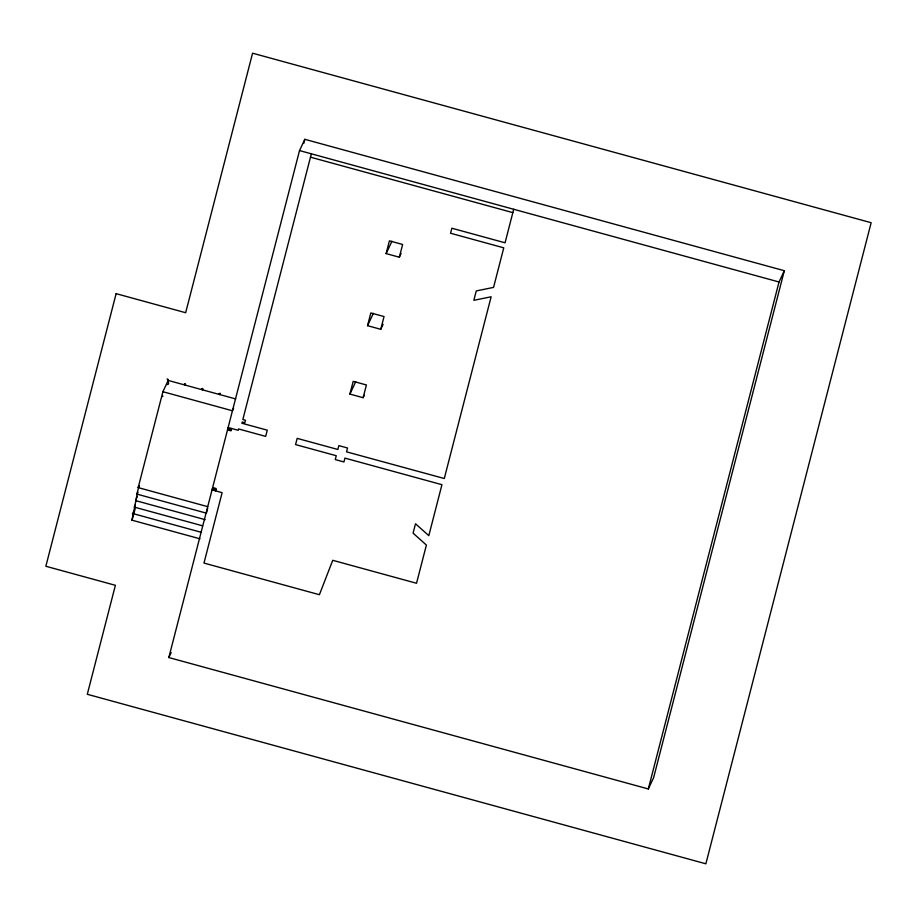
<?xml version="1.0" encoding="UTF-8"?>
<svg xmlns="http://www.w3.org/2000/svg" width="917" height="917" viewBox="0 0 917 917"><rect width="100%" height="100%" fill="white"/><g stroke="black" fill="none" stroke-linecap="round" stroke-linejoin="round"><path stroke-width="1.38" d="M168.373 379.776C164.67 376.188 171.353 384.682 167.146 384.555M207.723 506.665L138.18 487.603L162.905 391.708L168.201 380.44L235.715 398.941M207.678 508.373L206.44 513.165L136.908 494.103L139.063 485.723L138.18 487.603M205.167 519.675L135.624 500.613L137.791 492.234L136.908 494.103M202.519 525.796L134.352 507.124L136.197 499.937M201.247 532.307L133.068 513.623L135.235 505.244L134.352 507.124M199.963 538.806L131.796 520.134L133.951 511.743L133.068 513.623M132.965 517.154L133.527 514.964M134.146 512.569L135.143 508.706M168.82 657.546L299.527 150.571L304.822 139.315L784.322 270.721L653.626 777.685L648.319 788.952L168.82 657.546L171.181 652.537M303.756 143.453L304.822 139.315M215.518 490.847L216.125 488.497L212.652 487.546M231.6 428.48L230.992 430.83L227.519 429.878M311.344 153.815L242.833 419.539L245.447 420.25L244.793 422.771L242.191 422.049L241.882 423.23L267.271 430.176L265.666 436.389L238.546 428.95L238.202 430.291L228.115 427.528M349.904 394.081L353.194 381.346L366.41 384.968L363.121 397.703L349.904 394.081L355.727 381.724M367.545 325.684L370.823 312.949L384.04 316.56L380.761 329.306L367.545 325.684L373.357 313.327M386.126 253.596L389.416 240.85L402.632 244.472L399.342 257.219L386.126 253.596L391.949 241.24M513.703 209.271L505.061 242.799L451.863 228.218L450.568 233.25L503.754 247.831L493.564 287.399L476.267 290.918L473.848 300.306L491.134 296.787L444.287 478.514L346.557 451.852L347.543 448L338.854 445.628L337.857 449.479L297.165 438.372L295.572 444.585L336.252 455.726L335.255 459.589L343.944 461.962L344.941 458.11L441.948 484.692L428.812 535.654L415.504 523.756L413.074 533.144L426.394 545.042L416.536 583.269L332.745 560.31L319.403 594.709L203.975 563.072L222.12 492.658L212.045 489.896M648.319 788.952L779.026 281.989L784.322 270.721M135.624 500.613L136.507 498.733M131.796 520.134L132.678 518.254M233.617 408.26L232.448 410.77L162.905 391.708M399.342 257.219L401.084 253.505M380.761 329.306L383.077 324.366M363.121 397.703L364.29 395.238M162.779 395.915L162.71 396.603M137.034 496.349L137.103 497.553M133.481 514.322L132.369 513.749L133.401 513.119M299.527 150.571L779.026 281.989M310.485 157.174L512.832 212.629M227.771 428.869L231.256 429.821M212.389 488.555L215.862 489.506M184.374 384.154C185.291 386.836 186.483 382.309 184.374 384.154M201.751 388.923C202.668 391.605 203.861 387.066 201.751 388.923M219.14 393.691C220.057 396.373 221.249 391.834 219.14 393.691M116.127 293.658L45.85 566.259L115.393 585.31L87.298 694.284L705.872 863.803L871.15 222.716L252.576 53.197L185.67 312.72L116.127 293.658"/></g></svg>
